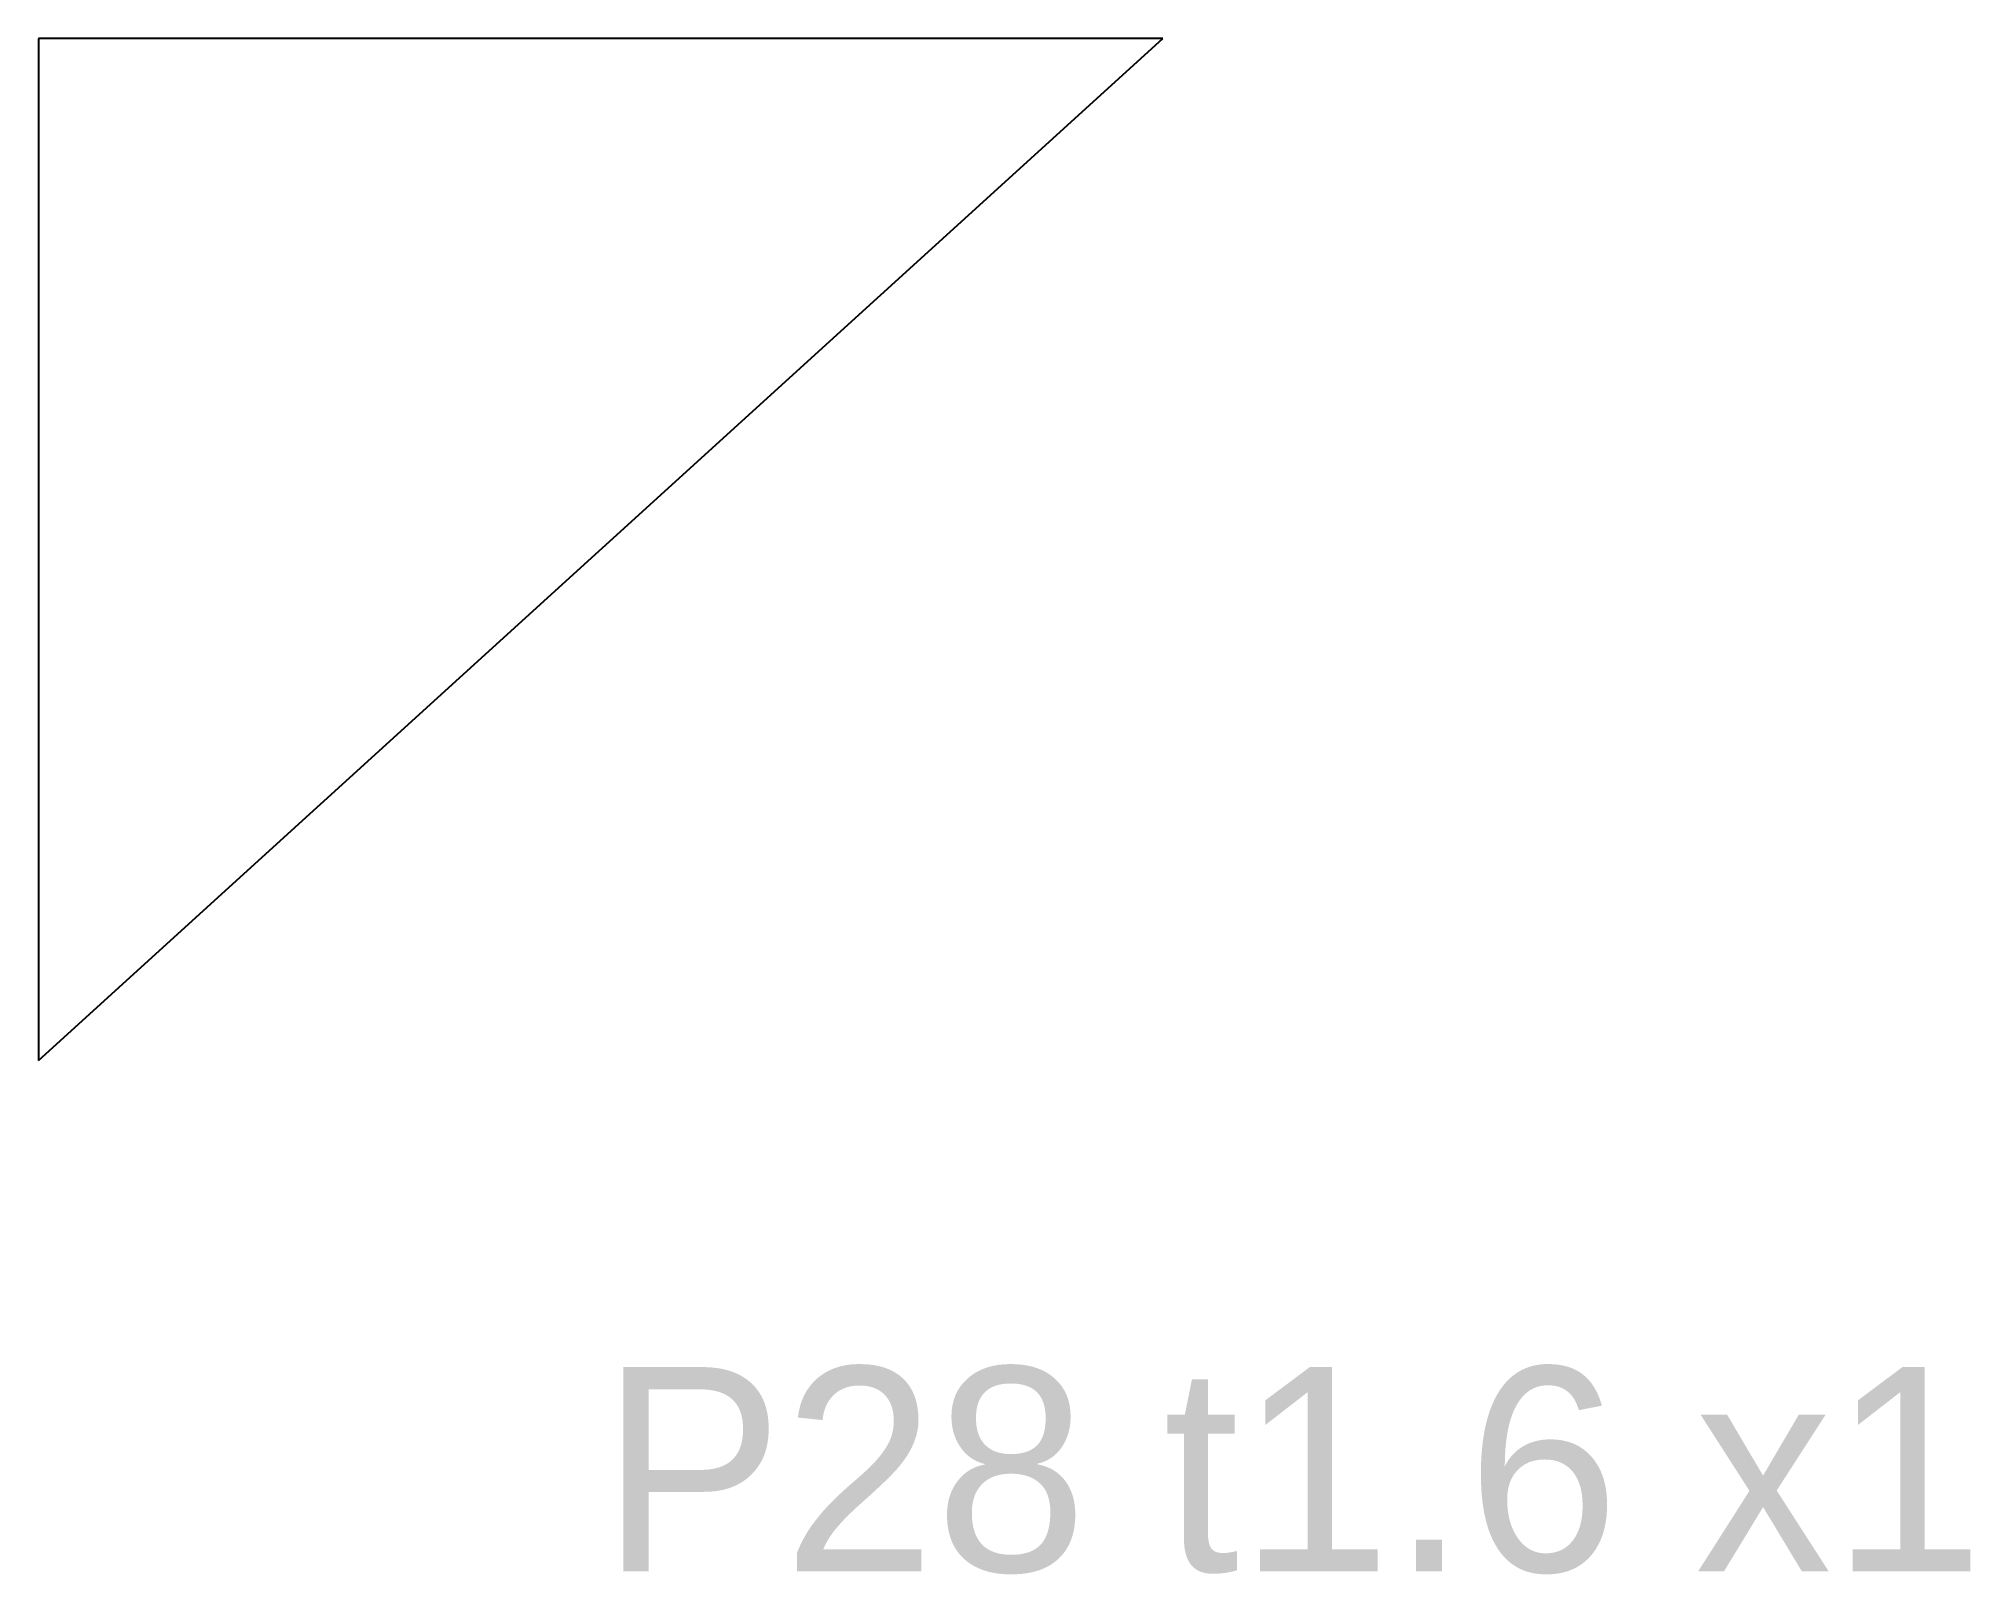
# Model space of a CAD drawing. Header units: metres. Extents: x -5.5 to 13.4, y -10 to 5.
import ezdxf

# ---------------------------------------------------------------- set-up
doc = ezdxf.new("R2010")
doc.units = ezdxf.units.M
doc.layers.add('CUT', color=7, linetype='Continuous')
doc.layers.add('NOTES', color=7, linetype='Continuous')

msp = doc.modelspace()

# ---------------------------------------------------------------- linework, layer by layer
at = {"layer": 'CUT'}
for points in [[(-5.5, -5), (5.5, 5)], [(-5.5, 5), (-5.5, -5)], [(5.5, 5), (-5.5, 5)]]:
    msp.add_lwpolyline(points, dxfattribs=at)

# ---------------------------------------------------------------- texts
at = {"layer": 'NOTES'}
msp.add_text('P28 t1.6 x1', height=2, dxfattribs=at).set_placement((0, -10))

doc.saveas('drawing.dxf')
